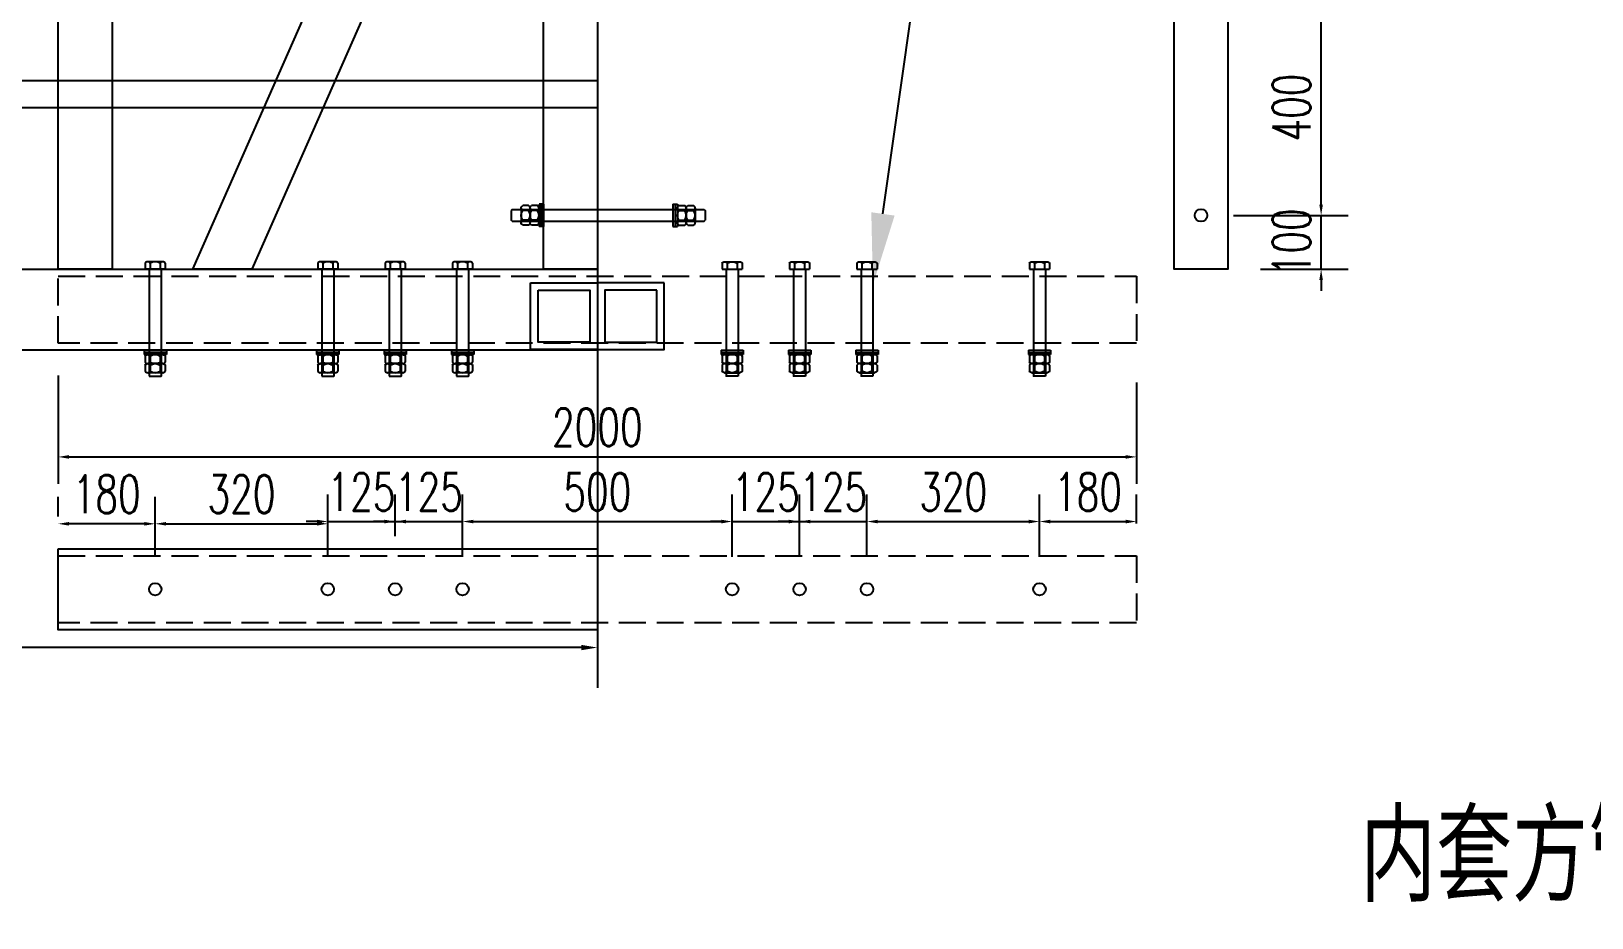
# Model space of a CAD drawing. Header units: millimetres. Extents: x -2430464 to 225692, y -180 to 1805330.
# Drawn here: x -711628 to -708734, y 489698 to 491342 of the extents above; entities that cross this region are included whole.
import ezdxf
from ezdxf import colors
from ezdxf.entities.mleader import LeaderData, LeaderLine
from ezdxf.math import Vec2, Vec3

# ---------------------------------------------------------------- set-up
doc = ezdxf.new("R2010")
doc.units = ezdxf.units.MM
doc.header["$LTSCALE"] = 1000
doc.linetypes.add('DASH', pattern=[0.35, 0.25, -0.1])
doc.layers.get('0').update_dxf_attribs({"linetype": 'CONTINUOUS'})
doc.layers.get('DEFPOINTS').update_dxf_attribs({"linetype": 'CONTINUOUS'})
for name, color, linetype in [('W-STEEL_FRAME钢架', 3, 'CONTINUOUS'), ('W-STEEL_KEEL钢龙骨', 5, 'CONTINUOUS'), ('尺寸', 6, 'CONTINUOUS'), ('方管150X150X12', 3, 'CONTINUOUS')]:
    doc.layers.add(name, color=color, linetype=linetype)
doc.layers.add('成片房屋', color=1, linetype='CONTINUOUS', lineweight=0)
doc.styles.get("Standard").update_dxf_attribs({"font": 'tssdeng.shx', "width": 0.7, "bigfont": 'hztxt.shx'})
doc.styles.add('STANDARD_T3', font='simplex.shx', dxfattribs={"width": 0.7, "bigfont": 'gbcbig.shx'})
doc.dimstyles.new('W&&20', dxfattribs={"dimtxt": 70, "dimasz": 20, "dimexe": 50, "dimexo": 60, "dimgap": 20, "dimtad": 1, "dimdec": 0, "dimzin": 0, "dimdsep": 46, "dimtxsty": 'STANDARD_T3', "dimcen": 0.09, "dimclrd": 1, "dimclre": 1, "dimclrt": 7, "dimazin": 2, "dimtfac": 1, "dimtdec": 0, "dimtix": 1, "dimtmove": 2, "dimatfit": 3, "dimfxl": 0, "dimtolj": 1, "dimtzin": 0, "dimarcsym": 0})
doc.dimstyles.new('W&&30', dxfattribs={"dimtxt": 105, "dimasz": 30, "dimexe": 75, "dimexo": 90, "dimgap": 30, "dimtad": 1, "dimdec": 0, "dimzin": 0, "dimdsep": 46, "dimtxsty": 'STANDARD_T3', "dimcen": 0.09, "dimclrd": 1, "dimclre": 1, "dimclrt": 7, "dimazin": 2, "dimtfac": 1, "dimtdec": 0, "dimtix": 1, "dimtmove": 2, "dimatfit": 3, "dimfxl": 0, "dimtolj": 1, "dimtzin": 0, "dimarcsym": 0})

# ---------------------------------------------------------------- blocks, each defined once
blk = doc.blocks.new('*D2928')
at = {"layer": 'DEFPOINTS', "color": 0, "transparency": 16777216}
for p in [(-710578.3, 492050.6), (-722578.3, 490764.4), (-722578.3, 490198.9)]:
    blk.add_point(p, dxfattribs=at)
at = {"layer": '成片房屋', "color": 1, "lineweight": -2, "transparency": 16777216}
for p, q in [((-710578.3, 491960.6), (-710578.3, 490123.9)), ((-722578.3, 490674.4), (-722578.3, 490123.9)), ((-710608.3, 490198.9), (-722548.3, 490198.9))]:
    blk.add_line(p, q, dxfattribs=at)
at = {"layer": '成片房屋', "color": 1, "transparency": 16777216}
for points in [[(-722548.3, 490203.9), (-722548.3, 490193.9), (-722578.3, 490198.9)], [(-710608.3, 490203.9), (-710608.3, 490193.9), (-710578.3, 490198.9)]]:
    blk.add_solid(points, dxfattribs=at)
at = {"layer": '成片房屋', "color": 7, "transparency": 16777216, "insert": (-716578.3, 490281.4), "char_height": 105, "attachment_point": 5, "style": 'STANDARD_T3'}
blk.add_mtext('\\A1;12000', dxfattribs=at)
blk = doc.blocks.new('*D3076')
at = {"layer": 'DEFPOINTS', "color": 0, "transparency": 16777216}
for p in [(-711578.3, 490763.6), (-709578.3, 490750.6), (-709578.3, 490552.6)]:
    blk.add_point(p, dxfattribs=at)
at = {"layer": '方管150X150X12', "color": 1, "lineweight": -2, "transparency": 16777216}
for p, q in [((-711578.3, 490703.6), (-711578.3, 490502.6)), ((-709578.3, 490690.6), (-709578.3, 490502.6)), ((-711558.3, 490552.6), (-709598.3, 490552.6))]:
    blk.add_line(p, q, dxfattribs=at)
at = {"layer": '方管150X150X12', "color": 1, "transparency": 16777216}
for points in [[(-711558.3, 490555.9), (-711558.3, 490549.2), (-711578.3, 490552.6)], [(-709598.3, 490555.9), (-709598.3, 490549.2), (-709578.3, 490552.6)]]:
    blk.add_solid(points, dxfattribs=at)
at = {"layer": '方管150X150X12', "color": 7, "transparency": 16777216, "insert": (-710578.3, 490607.6), "char_height": 70, "attachment_point": 5, "style": 'STANDARD_T3'}
blk.add_mtext('\\A1;2000', dxfattribs=at)
blk = doc.blocks.new('*D3077')
at = {"layer": 'DEFPOINTS', "color": 0, "transparency": 16777216}
for p in [(-710953.3, 490432.7), (-710953.3, 490345.6), (-711078.3, 490307.1)]:
    blk.add_point(p, dxfattribs=at)
at = {"layer": '方管150X150X12', "color": 1, "lineweight": -2, "transparency": 16777216}
for p, q in [((-711078.3, 490367.1), (-711078.3, 490482.7)), ((-710953.3, 490405.6), (-710953.3, 490482.7)), ((-711098.3, 490432.7), (-711118.3, 490432.7)), ((-711078.3, 490432.7), (-710953.3, 490432.7)), ((-710933.3, 490432.7), (-710913.3, 490432.7))]:
    blk.add_line(p, q, dxfattribs=at)
at = {"layer": '方管150X150X12', "color": 1, "transparency": 16777216}
for points in [[(-711098.3, 490436), (-711098.3, 490429.3), (-711078.3, 490432.7)], [(-710933.3, 490436), (-710933.3, 490429.3), (-710953.3, 490432.7)]]:
    blk.add_solid(points, dxfattribs=at)
at = {"layer": '方管150X150X12', "color": 7, "transparency": 16777216, "insert": (-711015.8, 490487.7), "char_height": 70, "attachment_point": 5, "style": 'STANDARD_T3'}
blk.add_mtext('\\A1;125', dxfattribs=at)
blk = doc.blocks.new('*D3078')
at = {"layer": 'DEFPOINTS', "color": 0, "transparency": 16777216}
for p in [(-711078.3, 490428.5), (-711398.3, 490307.1), (-711078.3, 490307.1)]:
    blk.add_point(p, dxfattribs=at)
at = {"layer": '方管150X150X12', "color": 1, "lineweight": -2, "transparency": 16777216}
for p, q in [((-711398.3, 490367.1), (-711398.3, 490478.5)), ((-711078.3, 490367.1), (-711078.3, 490478.5)), ((-711378.3, 490428.5), (-711098.3, 490428.5))]:
    blk.add_line(p, q, dxfattribs=at)
at = {"layer": '方管150X150X12', "color": 1, "transparency": 16777216}
for points in [[(-711378.3, 490431.8), (-711378.3, 490425.2), (-711398.3, 490428.5)], [(-711098.3, 490431.8), (-711098.3, 490425.2), (-711078.3, 490428.5)]]:
    blk.add_solid(points, dxfattribs=at)
at = {"layer": '方管150X150X12', "color": 7, "transparency": 16777216, "insert": (-711238.3, 490483.5), "char_height": 70, "attachment_point": 5, "style": 'STANDARD_T3'}
blk.add_mtext('\\A1;320', dxfattribs=at)
blk = doc.blocks.new('*D3079')
at = {"layer": 'DEFPOINTS', "color": 0, "transparency": 16777216}
for p in [(-710828.3, 490432.7), (-710953.3, 490345.6), (-710828.3, 490307.1)]:
    blk.add_point(p, dxfattribs=at)
at = {"layer": '方管150X150X12', "color": 1, "lineweight": -2, "transparency": 16777216}
for p, q in [((-710953.3, 490405.6), (-710953.3, 490482.7)), ((-710828.3, 490367.1), (-710828.3, 490482.7)), ((-710973.3, 490432.7), (-710993.3, 490432.7)), ((-710953.3, 490432.7), (-710828.3, 490432.7)), ((-710808.3, 490432.7), (-710788.3, 490432.7))]:
    blk.add_line(p, q, dxfattribs=at)
at = {"layer": '方管150X150X12', "color": 1, "transparency": 16777216}
for points in [[(-710973.3, 490436), (-710973.3, 490429.3), (-710953.3, 490432.7)], [(-710808.3, 490436), (-710808.3, 490429.3), (-710828.3, 490432.7)]]:
    blk.add_solid(points, dxfattribs=at)
at = {"layer": '方管150X150X12', "color": 7, "transparency": 16777216, "insert": (-710890.8, 490487.7), "char_height": 70, "attachment_point": 5, "style": 'STANDARD_T3'}
blk.add_mtext('\\A1;125', dxfattribs=at)
blk = doc.blocks.new('*D3094')
at = {"layer": 'DEFPOINTS', "color": 0, "transparency": 16777216}
for p in [(-709458.7, 491000.6), (-709236, 491000.6), (-709408.7, 490900.6)]:
    blk.add_point(p, dxfattribs=at)
at = {"layer": '方管150X150X12', "color": 1, "lineweight": -2, "transparency": 16777216}
for p, q in [((-709236, 491020.6), (-709236, 491040.6)), ((-709398.7, 491000.6), (-709186, 491000.6)), ((-709236, 490900.6), (-709236, 491000.6)), ((-709348.7, 490900.6), (-709186, 490900.6)), ((-709236, 490880.6), (-709236, 490860.6))]:
    blk.add_line(p, q, dxfattribs=at)
at = {"layer": '方管150X150X12', "color": 1, "transparency": 16777216}
for points in [[(-709239.4, 491020.6), (-709232.7, 491020.6), (-709236, 491000.6)], [(-709239.4, 490880.6), (-709232.7, 490880.6), (-709236, 490900.6)]]:
    blk.add_solid(points, dxfattribs=at)
at = {"layer": '方管150X150X12', "color": 7, "transparency": 16777216, "insert": (-709291, 490950.6), "char_height": 70, "attachment_point": 5, "rotation": 90, "style": 'STANDARD_T3'}
blk.add_mtext('\\A1;100', dxfattribs=at)
blk = doc.blocks.new('*D3095')
at = {"layer": 'DEFPOINTS', "color": 0, "transparency": 16777216}
for p in [(-709458.7, 491400.6), (-709236, 491400.6), (-709458.7, 491000.6)]:
    blk.add_point(p, dxfattribs=at)
at = {"layer": '方管150X150X12', "color": 1, "lineweight": -2, "transparency": 16777216}
for p, q in [((-709398.7, 491400.6), (-709186, 491400.6)), ((-709236, 491020.6), (-709236, 491380.6)), ((-709398.7, 491000.6), (-709186, 491000.6))]:
    blk.add_line(p, q, dxfattribs=at)
at = {"layer": '方管150X150X12', "color": 1, "transparency": 16777216}
for points in [[(-709239.4, 491380.6), (-709232.7, 491380.6), (-709236, 491400.6)], [(-709239.4, 491020.6), (-709232.7, 491020.6), (-709236, 491000.6)]]:
    blk.add_solid(points, dxfattribs=at)
at = {"layer": '方管150X150X12', "color": 7, "transparency": 16777216, "insert": (-709291, 491200.6), "char_height": 70, "attachment_point": 5, "rotation": 90, "style": 'STANDARD_T3'}
blk.add_mtext('\\A1;400', dxfattribs=at)
blk = doc.blocks.new('*D3097')
at = {"layer": 'DEFPOINTS', "color": 0, "transparency": 16777216}
for p in [(-710203.3, 490432.7), (-710328.3, 490307.1), (-710203.3, 490307.1)]:
    blk.add_point(p, dxfattribs=at)
at = {"layer": '方管150X150X12', "color": 1, "lineweight": -2, "transparency": 16777216}
for p, q in [((-710328.3, 490367.1), (-710328.3, 490482.7)), ((-710203.3, 490367.1), (-710203.3, 490482.7)), ((-710348.3, 490432.7), (-710368.3, 490432.7)), ((-710328.3, 490432.7), (-710203.3, 490432.7)), ((-710183.3, 490432.7), (-710163.3, 490432.7))]:
    blk.add_line(p, q, dxfattribs=at)
at = {"layer": '方管150X150X12', "color": 1, "transparency": 16777216}
for points in [[(-710348.3, 490436), (-710348.3, 490429.3), (-710328.3, 490432.7)], [(-710183.3, 490436), (-710183.3, 490429.3), (-710203.3, 490432.7)]]:
    blk.add_solid(points, dxfattribs=at)
at = {"layer": '方管150X150X12', "color": 7, "transparency": 16777216, "insert": (-710265.8, 490487.7), "char_height": 70, "attachment_point": 5, "style": 'STANDARD_T3'}
blk.add_mtext('\\A1;125', dxfattribs=at)
blk = doc.blocks.new('*D3098')
at = {"layer": 'DEFPOINTS', "color": 0, "transparency": 16777216}
for p in [(-710078.3, 490432.7), (-710203.3, 490307.1), (-710078.3, 490307.1)]:
    blk.add_point(p, dxfattribs=at)
at = {"layer": '方管150X150X12', "color": 1, "lineweight": -2, "transparency": 16777216}
for p, q in [((-710203.3, 490367.1), (-710203.3, 490482.7)), ((-710078.3, 490367.1), (-710078.3, 490482.7)), ((-710223.3, 490432.7), (-710243.3, 490432.7)), ((-710203.3, 490432.7), (-710078.3, 490432.7)), ((-710058.3, 490432.7), (-710038.3, 490432.7))]:
    blk.add_line(p, q, dxfattribs=at)
at = {"layer": '方管150X150X12', "color": 1, "transparency": 16777216}
for points in [[(-710223.3, 490436), (-710223.3, 490429.3), (-710203.3, 490432.7)], [(-710058.3, 490436), (-710058.3, 490429.3), (-710078.3, 490432.7)]]:
    blk.add_solid(points, dxfattribs=at)
at = {"layer": '方管150X150X12', "color": 7, "transparency": 16777216, "insert": (-710140.8, 490487.7), "char_height": 70, "attachment_point": 5, "style": 'STANDARD_T3'}
blk.add_mtext('\\A1;125', dxfattribs=at)
blk = doc.blocks.new('*D3099')
at = {"layer": 'DEFPOINTS', "color": 0, "transparency": 16777216}
for p in [(-709758.3, 490432.7), (-710078.3, 490307.1), (-709758.3, 490307.1)]:
    blk.add_point(p, dxfattribs=at)
at = {"layer": '方管150X150X12', "color": 1, "lineweight": -2, "transparency": 16777216}
for p, q in [((-710078.3, 490367.1), (-710078.3, 490482.7)), ((-709758.3, 490367.1), (-709758.3, 490482.7)), ((-710058.3, 490432.7), (-709778.3, 490432.7))]:
    blk.add_line(p, q, dxfattribs=at)
at = {"layer": '方管150X150X12', "color": 1, "transparency": 16777216}
for points in [[(-710058.3, 490436), (-710058.3, 490429.3), (-710078.3, 490432.7)], [(-709778.3, 490436), (-709778.3, 490429.3), (-709758.3, 490432.7)]]:
    blk.add_solid(points, dxfattribs=at)
at = {"layer": '方管150X150X12', "color": 7, "transparency": 16777216, "insert": (-709918.3, 490487.7), "char_height": 70, "attachment_point": 5, "style": 'STANDARD_T3'}
blk.add_mtext('\\A1;320', dxfattribs=at)
blk = doc.blocks.new('*U2821')
at = {"layer": 'W-STEEL_FRAME钢架', "color": 2}
blk.add_lwpolyline([(-50, 500), (50, 500), (50, -500), (-50, -500)], close=True, dxfattribs=at)
blk = doc.blocks.new('*U2822')
at = {"color": 0, "linetype": 'ByBlock', "lineweight": -2, "transparency": 16777216}
blk.add_blockref('*U2821', (10200, 0), dxfattribs=at)
blk = doc.blocks.new('*D3217')
at = {"layer": 'DEFPOINTS', "color": 0, "transparency": 16777216}
for p in [(-711578.3, 490428.5), (-711578.3, 490382.1), (-711398.3, 490307.1)]:
    blk.add_point(p, dxfattribs=at)
at = {"layer": '方管150X150X12', "color": 1, "lineweight": -2, "transparency": 16777216}
for p, q in [((-711578.3, 490442.1), (-711578.3, 490478.5)), ((-711398.3, 490367.1), (-711398.3, 490478.5)), ((-711418.3, 490428.5), (-711558.3, 490428.5))]:
    blk.add_line(p, q, dxfattribs=at)
at = {"layer": '方管150X150X12', "color": 1, "transparency": 16777216}
for points in [[(-711558.3, 490431.8), (-711558.3, 490425.2), (-711578.3, 490428.5)], [(-711418.3, 490431.8), (-711418.3, 490425.2), (-711398.3, 490428.5)]]:
    blk.add_solid(points, dxfattribs=at)
at = {"layer": '方管150X150X12', "color": 7, "transparency": 16777216, "insert": (-711488.3, 490483.5), "char_height": 70, "attachment_point": 5, "style": 'STANDARD_T3'}
blk.add_mtext('\\A1;180', dxfattribs=at)
blk = doc.blocks.new('*D3218')
at = {"layer": 'DEFPOINTS', "color": 0, "transparency": 16777216}
for p in [(-710328.3, 490432.7), (-710828.3, 490307.1), (-710328.3, 490307.1)]:
    blk.add_point(p, dxfattribs=at)
at = {"layer": '方管150X150X12', "color": 1, "lineweight": -2, "transparency": 16777216}
for p, q in [((-710828.3, 490367.1), (-710828.3, 490482.7)), ((-710328.3, 490367.1), (-710328.3, 490482.7)), ((-710808.3, 490432.7), (-710348.3, 490432.7))]:
    blk.add_line(p, q, dxfattribs=at)
at = {"layer": '方管150X150X12', "color": 1, "transparency": 16777216}
for points in [[(-710808.3, 490436), (-710808.3, 490429.3), (-710828.3, 490432.7)], [(-710348.3, 490436), (-710348.3, 490429.3), (-710328.3, 490432.7)]]:
    blk.add_solid(points, dxfattribs=at)
at = {"layer": '方管150X150X12', "color": 7, "transparency": 16777216, "insert": (-710578.3, 490487.7), "char_height": 70, "attachment_point": 5, "style": 'STANDARD_T3'}
blk.add_mtext('\\A1;500', dxfattribs=at)
blk = doc.blocks.new('*D3219')
at = {"layer": 'DEFPOINTS', "color": 0, "transparency": 16777216}
for p in [(-709578.3, 490432.7), (-709578.3, 490369.1), (-709758.3, 490307.1)]:
    blk.add_point(p, dxfattribs=at)
at = {"layer": '方管150X150X12', "color": 1, "lineweight": -2, "transparency": 16777216}
for p, q in [((-709758.3, 490367.1), (-709758.3, 490482.7)), ((-709578.3, 490429.1), (-709578.3, 490482.7)), ((-709738.3, 490432.7), (-709598.3, 490432.7))]:
    blk.add_line(p, q, dxfattribs=at)
at = {"layer": '方管150X150X12', "color": 1, "transparency": 16777216}
for points in [[(-709738.3, 490436), (-709738.3, 490429.3), (-709758.3, 490432.7)], [(-709598.3, 490436), (-709598.3, 490429.3), (-709578.3, 490432.7)]]:
    blk.add_solid(points, dxfattribs=at)
at = {"layer": '方管150X150X12', "color": 7, "transparency": 16777216, "insert": (-709668.3, 490487.7), "char_height": 70, "attachment_point": 5, "style": 'STANDARD_T3'}
blk.add_mtext('\\A1;180', dxfattribs=at)

msp = doc.modelspace()

# ---------------------------------------------------------------- linework, layer by layer
msp.add_lwpolyline([(-711219.03, 490900.63), (-711328.31, 490900.63), (-710887.59, 491900.63), (-710778.31, 491900.63)], close=True)
for points in [[(-710716.81, 491009.63, -0.6117695), (-710716.81, 491018.63, -0.6117695)], [(-710705.81, 491009.63, 0.6117695), (-710705.81, 491018.63, 0.6117695)], [(-710700.31, 491009.63, -0.6117695), (-710700.31, 491018.63, -0.6117695)], [(-710689.31, 491009.63, 0.6117695), (-710689.31, 491018.63, 0.6117695)], [(-710427.25, 491009.63, -0.6117695), (-710427.25, 491018.63, -0.6117695)], [(-710416.25, 491009.63, 0.6117695), (-710416.25, 491018.63, 0.6117695)], [(-710410.75, 491009.63, -0.6117695), (-710410.75, 491018.63, -0.6117695)], [(-710399.75, 491009.63, 0.6117695), (-710399.75, 491018.63, 0.6117695)], [(-710716.81, 490991.63, -0.3058581), (-710716.81, 491009.63, -0.3058581)], [(-710716.81, 490982.64, -0.6117695), (-710716.81, 490991.64, -0.6117695)], [(-710705.81, 490991.63, 0.3058581), (-710705.81, 491009.63, 0.3058581)], [(-710705.81, 490982.64, 0.6117695), (-710705.81, 490991.64, 0.6117695)], [(-710700.31, 490991.63, -0.3058581), (-710700.31, 491009.63, -0.3058581)], [(-710700.31, 490982.64, -0.6117695), (-710700.31, 490991.64, -0.6117695)], [(-710689.31, 490991.63, 0.3058581), (-710689.31, 491009.63, 0.3058581)], [(-710689.31, 490982.64, 0.6117695), (-710689.31, 490991.64, 0.6117695)], [(-710427.25, 490991.63, -0.3058581), (-710427.25, 491009.63, -0.3058581)], [(-710427.25, 490982.64, -0.6117695), (-710427.25, 490991.64, -0.6117695)], [(-710416.25, 490991.63, 0.3058581), (-710416.25, 491009.63, 0.3058581)], [(-710416.25, 490982.64, 0.6117695), (-710416.25, 490991.64, 0.6117695)], [(-710410.75, 490991.63, -0.3058581), (-710410.75, 491009.63, -0.3058581)], [(-710410.75, 490982.64, -0.6117695), (-710410.75, 490991.64, -0.6117695)], [(-710399.75, 490991.63, 0.3058581), (-710399.75, 491009.63, 0.3058581)], [(-710399.75, 490982.64, 0.6117695), (-710399.75, 490991.64, 0.6117695)], [(-711407.63, 490911.83, 0.6010709), (-711416.96, 490911.83, 0.6010709)], [(-711388.98, 490911.83, 0.30051), (-711407.64, 490911.83, 0.30051)], [(-711379.66, 490911.83, 0.6010709), (-711388.99, 490911.83, 0.6010709)], [(-711087.63, 490911.83, 0.6010709), (-711096.96, 490911.83, 0.6010709)], [(-711068.98, 490911.83, 0.30051), (-711087.64, 490911.83, 0.30051)], [(-711059.66, 490911.83, 0.6010709), (-711068.99, 490911.83, 0.6010709)], [(-710962.63, 490911.83, 0.6010709), (-710971.96, 490911.83, 0.6010709)], [(-710943.98, 490911.83, 0.30051), (-710962.64, 490911.83, 0.30051)], [(-710934.66, 490911.83, 0.6010709), (-710943.99, 490911.83, 0.6010709)], [(-710837.63, 490911.83, 0.6010709), (-710846.96, 490911.83, 0.6010709)], [(-710818.98, 490911.83, 0.30051), (-710837.64, 490911.83, 0.30051)], [(-710809.66, 490911.83, 0.6010709), (-710818.99, 490911.83, 0.6010709)], [(-710346.96, 490911.83, -0.6010709), (-710337.63, 490911.83, -0.6010709)], [(-710337.64, 490911.83, -0.30051), (-710318.98, 490911.83, -0.30051)], [(-710318.99, 490911.83, -0.6010709), (-710309.66, 490911.83, -0.6010709)], [(-710221.96, 490911.83, -0.6010709), (-710212.63, 490911.83, -0.6010709)], [(-710212.64, 490911.83, -0.30051), (-710193.98, 490911.83, -0.30051)], [(-710193.99, 490911.83, -0.6010709), (-710184.66, 490911.83, -0.6010709)], [(-710096.96, 490911.83, -0.6010709), (-710087.63, 490911.83, -0.6010709)], [(-710087.64, 490911.83, -0.30051), (-710068.98, 490911.83, -0.30051)], [(-710068.99, 490911.83, -0.6010709), (-710059.66, 490911.83, -0.6010709)], [(-709776.96, 490911.83, -0.6010709), (-709767.63, 490911.83, -0.6010709)], [(-709767.64, 490911.83, -0.30051), (-709748.98, 490911.83, -0.30051)], [(-709748.99, 490911.83, -0.6010709), (-709739.66, 490911.83, -0.6010709)], [(-711416.96, 490739.58, -0.6010706), (-711407.63, 490739.58, -0.6010706)], [(-711416.96, 490728.39, 0.6010706), (-711407.63, 490728.39, 0.6010706)], [(-711416.96, 490722.78, -0.6010706), (-711407.63, 490722.78, -0.6010706)], [(-711407.64, 490739.58, -0.3005099), (-711388.98, 490739.58, -0.3005099)], [(-711407.64, 490728.39, 0.3005099), (-711388.98, 490728.39, 0.3005099)], [(-711407.64, 490722.78, -0.3005099), (-711388.98, 490722.78, -0.3005099)], [(-711388.99, 490739.58, -0.6010706), (-711379.66, 490739.58, -0.6010706)], [(-711388.99, 490728.39, 0.6010706), (-711379.66, 490728.39, 0.6010706)], [(-711388.99, 490722.78, -0.6010706), (-711379.67, 490722.78, -0.6010706)], [(-711096.96, 490739.58, -0.6010706), (-711087.63, 490739.58, -0.6010706)], [(-711096.96, 490728.39, 0.6010706), (-711087.63, 490728.39, 0.6010706)], [(-711096.96, 490722.78, -0.6010706), (-711087.63, 490722.78, -0.6010706)], [(-711087.64, 490739.58, -0.3005099), (-711068.98, 490739.58, -0.3005099)], [(-711087.64, 490728.39, 0.3005099), (-711068.98, 490728.39, 0.3005099)], [(-711087.64, 490722.78, -0.3005099), (-711068.98, 490722.78, -0.3005099)], [(-711068.99, 490739.58, -0.6010706), (-711059.66, 490739.58, -0.6010706)], [(-711068.99, 490728.39, 0.6010706), (-711059.66, 490728.39, 0.6010706)], [(-711068.99, 490722.78, -0.6010706), (-711059.67, 490722.78, -0.6010706)], [(-710971.96, 490739.58, -0.6010706), (-710962.63, 490739.58, -0.6010706)], [(-710971.96, 490728.39, 0.6010706), (-710962.63, 490728.39, 0.6010706)], [(-710971.96, 490722.78, -0.6010706), (-710962.63, 490722.78, -0.6010706)], [(-710962.64, 490739.58, -0.3005099), (-710943.98, 490739.58, -0.3005099)], [(-710962.64, 490728.39, 0.3005099), (-710943.98, 490728.39, 0.3005099)], [(-710962.64, 490722.78, -0.3005099), (-710943.98, 490722.78, -0.3005099)], [(-710943.99, 490739.58, -0.6010706), (-710934.66, 490739.58, -0.6010706)], [(-710943.99, 490728.39, 0.6010706), (-710934.66, 490728.39, 0.6010706)], [(-710943.99, 490722.78, -0.6010706), (-710934.67, 490722.78, -0.6010706)], [(-710846.96, 490739.58, -0.6010706), (-710837.63, 490739.58, -0.6010706)], [(-710846.96, 490728.39, 0.6010706), (-710837.63, 490728.39, 0.6010706)], [(-710846.96, 490722.78, -0.6010706), (-710837.63, 490722.78, -0.6010706)], [(-710837.64, 490739.58, -0.3005099), (-710818.98, 490739.58, -0.3005099)], [(-710837.64, 490728.39, 0.3005099), (-710818.98, 490728.39, 0.3005099)], [(-710837.64, 490722.78, -0.3005099), (-710818.98, 490722.78, -0.3005099)], [(-710818.99, 490739.58, -0.6010706), (-710809.66, 490739.58, -0.6010706)], [(-710818.99, 490728.39, 0.6010706), (-710809.66, 490728.39, 0.6010706)], [(-710818.99, 490722.78, -0.6010706), (-710809.67, 490722.78, -0.6010706)], [(-710337.63, 490739.58, 0.6010706), (-710346.96, 490739.58, 0.6010706)], [(-710337.63, 490728.39, -0.6010706), (-710346.96, 490728.39, -0.6010706)], [(-710337.63, 490722.78, 0.6010706), (-710346.96, 490722.78, 0.6010706)], [(-710318.98, 490739.58, 0.3005099), (-710337.64, 490739.58, 0.3005099)], [(-710318.98, 490728.39, -0.3005099), (-710337.64, 490728.39, -0.3005099)], [(-710318.98, 490722.78, 0.3005099), (-710337.64, 490722.78, 0.3005099)], [(-710309.67, 490739.58, 0.6010706), (-710318.99, 490739.58, 0.6010706)], [(-710309.67, 490728.39, -0.6010706), (-710318.99, 490728.39, -0.6010706)], [(-710309.66, 490722.78, 0.6010706), (-710318.99, 490722.78, 0.6010706)], [(-710212.63, 490739.58, 0.6010706), (-710221.96, 490739.58, 0.6010706)], [(-710212.63, 490728.39, -0.6010706), (-710221.96, 490728.39, -0.6010706)], [(-710212.63, 490722.78, 0.6010706), (-710221.96, 490722.78, 0.6010706)], [(-710193.98, 490739.58, 0.3005099), (-710212.64, 490739.58, 0.3005099)], [(-710193.98, 490728.39, -0.3005099), (-710212.64, 490728.39, -0.3005099)], [(-710193.98, 490722.78, 0.3005099), (-710212.64, 490722.78, 0.3005099)], [(-710184.67, 490739.58, 0.6010706), (-710193.99, 490739.58, 0.6010706)], [(-710184.67, 490728.39, -0.6010706), (-710193.99, 490728.39, -0.6010706)], [(-710184.66, 490722.78, 0.6010706), (-710193.99, 490722.78, 0.6010706)], [(-710087.63, 490739.58, 0.6010706), (-710096.96, 490739.58, 0.6010706)], [(-710087.63, 490728.39, -0.6010706), (-710096.96, 490728.39, -0.6010706)], [(-710087.63, 490722.78, 0.6010706), (-710096.96, 490722.78, 0.6010706)], [(-710068.98, 490739.58, 0.3005099), (-710087.64, 490739.58, 0.3005099)], [(-710068.98, 490728.39, -0.3005099), (-710087.64, 490728.39, -0.3005099)], [(-710068.98, 490722.78, 0.3005099), (-710087.64, 490722.78, 0.3005099)], [(-710059.67, 490739.58, 0.6010706), (-710068.99, 490739.58, 0.6010706)], [(-710059.67, 490728.39, -0.6010706), (-710068.99, 490728.39, -0.6010706)], [(-710059.66, 490722.78, 0.6010706), (-710068.99, 490722.78, 0.6010706)], [(-709767.63, 490739.58, 0.6010706), (-709776.96, 490739.58, 0.6010706)], [(-709767.63, 490728.39, -0.6010706), (-709776.96, 490728.39, -0.6010706)], [(-709767.63, 490722.78, 0.6010706), (-709776.96, 490722.78, 0.6010706)], [(-709748.98, 490739.58, 0.3005099), (-709767.64, 490739.58, 0.3005099)], [(-709748.98, 490728.39, -0.3005099), (-709767.64, 490728.39, -0.3005099)], [(-709748.98, 490722.78, 0.3005099), (-709767.64, 490722.78, 0.3005099)], [(-709739.67, 490739.58, 0.6010706), (-709748.99, 490739.58, 0.6010706)], [(-709739.67, 490728.39, -0.6010706), (-709748.99, 490728.39, -0.6010706)], [(-709739.66, 490722.78, 0.6010706), (-709748.99, 490722.78, 0.6010706)], [(-711416.96, 490711.59, 0.6010706), (-711407.63, 490711.59, 0.6010706)], [(-711407.64, 490711.59, 0.3005099), (-711388.98, 490711.59, 0.3005099)], [(-711388.99, 490711.59, 0.6010706), (-711379.67, 490711.59, 0.6010706)], [(-711096.96, 490711.59, 0.6010706), (-711087.63, 490711.59, 0.6010706)], [(-711087.64, 490711.59, 0.3005099), (-711068.98, 490711.59, 0.3005099)], [(-711068.99, 490711.59, 0.6010706), (-711059.67, 490711.59, 0.6010706)], [(-710971.96, 490711.59, 0.6010706), (-710962.63, 490711.59, 0.6010706)], [(-710962.64, 490711.59, 0.3005099), (-710943.98, 490711.59, 0.3005099)], [(-710943.99, 490711.59, 0.6010706), (-710934.67, 490711.59, 0.6010706)], [(-710846.96, 490711.59, 0.6010706), (-710837.63, 490711.59, 0.6010706)], [(-710837.64, 490711.59, 0.3005099), (-710818.98, 490711.59, 0.3005099)], [(-710818.99, 490711.59, 0.6010706), (-710809.67, 490711.59, 0.6010706)], [(-710337.63, 490711.59, -0.6010706), (-710346.96, 490711.59, -0.6010706)], [(-710318.98, 490711.59, -0.3005099), (-710337.64, 490711.59, -0.3005099)], [(-710309.66, 490711.59, -0.6010706), (-710318.99, 490711.59, -0.6010706)], [(-710212.63, 490711.59, -0.6010706), (-710221.96, 490711.59, -0.6010706)], [(-710193.98, 490711.59, -0.3005099), (-710212.64, 490711.59, -0.3005099)], [(-710184.66, 490711.59, -0.6010706), (-710193.99, 490711.59, -0.6010706)], [(-710087.63, 490711.59, -0.6010706), (-710096.96, 490711.59, -0.6010706)], [(-710068.98, 490711.59, -0.3005099), (-710087.64, 490711.59, -0.3005099)], [(-710059.66, 490711.59, -0.6010706), (-710068.99, 490711.59, -0.6010706)], [(-709767.63, 490711.59, -0.6010706), (-709776.96, 490711.59, -0.6010706)], [(-709748.98, 490711.59, -0.3005099), (-709767.64, 490711.59, -0.3005099)], [(-709739.66, 490711.59, -0.6010706), (-709748.99, 490711.59, -0.6010706)]]:
    msp.add_lwpolyline(points, format="xyb")
for points in [[(-710719.56, 491014.13), (-710719.56, 490987.14)], [(-710705.81, 491018.63), (-710716.81, 491018.63)], [(-710703.06, 491014.13), (-710703.06, 490987.14)], [(-710703.06, 491014.13), (-710703.06, 490987.14)], [(-710689.31, 491018.63), (-710700.31, 491018.63)], [(-710686.56, 491021.26), (-710686.56, 490980.01)], [(-710682.44, 491021.26), (-710686.56, 491021.26)], [(-710686.56, 491014.13), (-710686.56, 490987.14)], [(-710682.44, 491021.26), (-710682.44, 490980.01)], [(-710682.44, 491021.26), (-710682.44, 490980.01)], [(-710678.31, 491021.26), (-710682.44, 491021.26)], [(-710678.31, 491021.26), (-710678.31, 490980.01)], [(-710438.25, 491021.26), (-710434.13, 491021.26)], [(-710438.25, 491021.26), (-710438.25, 490980.01)], [(-710434.13, 491021.26), (-710430, 491021.26)], [(-710434.13, 491021.26), (-710434.13, 490980.01)], [(-710434.13, 491021.26), (-710434.13, 490980.01)], [(-710430, 491021.26), (-710430, 490980.01)], [(-710430, 491014.13), (-710430, 490987.14)], [(-710427.25, 491018.63), (-710416.25, 491018.63)], [(-710413.5, 491014.13), (-710413.5, 490987.14)], [(-710413.5, 491014.13), (-710413.5, 490987.14)], [(-710410.75, 491018.63), (-710399.75, 491018.63)], [(-710397, 491014.13), (-710397, 490987.14)], [(-710736.25, 491011.63), (-710738.31, 491009.57)], [(-710738.31, 491009.57), (-710738.31, 490991.7)], [(-710736.25, 490989.63), (-710738.31, 490991.7)], [(-710736.25, 491011.63), (-710380.31, 491011.63)], [(-710736.25, 490989.63), (-710380.31, 490989.63)], [(-710705.81, 491009.63), (-710716.81, 491009.63)], [(-710705.81, 490991.64), (-710716.81, 490991.64)], [(-710689.31, 491009.63), (-710700.31, 491009.63)], [(-710689.31, 490991.64), (-710700.31, 490991.64)], [(-710427.25, 491009.63), (-710416.25, 491009.63)], [(-710427.25, 490991.64), (-710416.25, 490991.64)], [(-710410.75, 491009.63), (-710399.75, 491009.63)], [(-710410.75, 490991.64), (-710399.75, 490991.64)], [(-710380.31, 491011.63), (-710378.25, 491009.57)], [(-710380.31, 490989.63), (-710378.25, 490991.7)], [(-710378.25, 491009.57), (-710378.25, 490991.7)], [(-710705.81, 490982.64), (-710716.81, 490982.64)], [(-710689.31, 490982.64), (-710700.31, 490982.64)], [(-710682.44, 490980.01), (-710686.56, 490980.01)], [(-710678.31, 490980.01), (-710682.44, 490980.01)], [(-710438.25, 490980.01), (-710434.13, 490980.01)], [(-710434.13, 490980.01), (-710430, 490980.01)], [(-710427.25, 490982.64), (-710416.25, 490982.64)], [(-710410.75, 490982.64), (-710399.75, 490982.64)], [(-711416.96, 490911.83), (-711416.96, 490900.63)], [(-711379.67, 490900.63), (-711416.96, 490900.63)], [(-711384.33, 490914.63), (-711412.29, 490914.63)], [(-711409.31, 490900.63), (-711409.31, 490702.11)], [(-711407.63, 490911.83), (-711407.63, 490900.63)], [(-711388.99, 490911.83), (-711388.99, 490900.63)], [(-711387.31, 490900.63), (-711387.31, 490702.11)], [(-711379.67, 490911.83), (-711379.67, 490900.63)], [(-711096.96, 490911.83), (-711096.96, 490900.63)], [(-711059.67, 490900.63), (-711096.96, 490900.63)], [(-711064.33, 490914.63), (-711092.29, 490914.63)], [(-711089.31, 490900.63), (-711089.31, 490702.11)], [(-711087.63, 490911.83), (-711087.63, 490900.63)], [(-711068.99, 490911.83), (-711068.99, 490900.63)], [(-711067.31, 490900.63), (-711067.31, 490702.11)], [(-711059.67, 490911.83), (-711059.67, 490900.63)], [(-710971.96, 490911.83), (-710971.96, 490900.63)], [(-710934.67, 490900.63), (-710971.96, 490900.63)], [(-710939.33, 490914.63), (-710967.29, 490914.63)], [(-710964.31, 490900.63), (-710964.31, 490702.11)], [(-710962.63, 490911.83), (-710962.63, 490900.63)], [(-710943.99, 490911.83), (-710943.99, 490900.63)], [(-710942.31, 490900.63), (-710942.31, 490702.11)], [(-710934.67, 490911.83), (-710934.67, 490900.63)], [(-710846.96, 490911.83), (-710846.96, 490900.63)], [(-710809.67, 490900.63), (-710846.96, 490900.63)], [(-710814.33, 490914.63), (-710842.29, 490914.63)], [(-710839.31, 490900.63), (-710839.31, 490702.11)], [(-710837.63, 490911.83), (-710837.63, 490900.63)], [(-710818.99, 490911.83), (-710818.99, 490900.63)], [(-710817.31, 490900.63), (-710817.31, 490702.11)], [(-710809.67, 490911.83), (-710809.67, 490900.63)], [(-710346.96, 490911.83), (-710346.96, 490900.63)], [(-710346.96, 490900.63), (-710309.67, 490900.63)], [(-710342.29, 490914.63), (-710314.33, 490914.63)], [(-710339.31, 490900.63), (-710339.31, 490702.11)], [(-710337.63, 490911.83), (-710337.63, 490900.63)], [(-710318.99, 490911.83), (-710318.99, 490900.63)], [(-710317.31, 490900.63), (-710317.31, 490702.11)], [(-710309.67, 490911.83), (-710309.67, 490900.63)], [(-710221.96, 490911.83), (-710221.96, 490900.63)], [(-710221.96, 490900.63), (-710184.67, 490900.63)], [(-710217.29, 490914.63), (-710189.33, 490914.63)], [(-710214.31, 490900.63), (-710214.31, 490702.11)], [(-710212.63, 490911.83), (-710212.63, 490900.63)], [(-710193.99, 490911.83), (-710193.99, 490900.63)], [(-710192.31, 490900.63), (-710192.31, 490702.11)], [(-710184.67, 490911.83), (-710184.67, 490900.63)], [(-710096.96, 490911.83), (-710096.96, 490900.63)], [(-710096.96, 490900.63), (-710059.67, 490900.63)], [(-710092.29, 490914.63), (-710064.33, 490914.63)], [(-710089.31, 490900.63), (-710089.31, 490702.11)], [(-710087.63, 490911.83), (-710087.63, 490900.63)], [(-710068.99, 490911.83), (-710068.99, 490900.63)], [(-710067.31, 490900.63), (-710067.31, 490702.11)], [(-710059.67, 490911.83), (-710059.67, 490900.63)], [(-709776.96, 490911.83), (-709776.96, 490900.63)], [(-709776.96, 490900.63), (-709739.67, 490900.63)], [(-709772.29, 490914.63), (-709744.33, 490914.63)], [(-709769.31, 490900.63), (-709769.31, 490702.11)], [(-709767.63, 490911.83), (-709767.63, 490900.63)], [(-709748.99, 490911.83), (-709748.99, 490900.63)], [(-709747.31, 490900.63), (-709747.31, 490702.11)], [(-709739.67, 490911.83), (-709739.67, 490900.63)], [(-711377.69, 490750.63), (-711418.94, 490750.63)], [(-711418.94, 490750.63), (-711418.94, 490746.51)], [(-711377.69, 490746.51), (-711418.94, 490746.51)], [(-711418.94, 490746.51), (-711418.94, 490742.38)], [(-711377.69, 490746.51), (-711418.94, 490746.51)], [(-711377.69, 490742.38), (-711418.94, 490742.38)], [(-711416.96, 490722.78), (-711416.96, 490711.58)], [(-711416.95, 490739.58), (-711416.95, 490728.38)], [(-711384.33, 490725.58), (-711412.3, 490725.58)], [(-711384.33, 490742.38), (-711412.29, 490742.38)], [(-711384.33, 490725.58), (-711412.29, 490725.58)], [(-711407.63, 490739.58), (-711407.63, 490728.38)], [(-711407.63, 490722.78), (-711407.63, 490711.58)], [(-711388.99, 490739.58), (-711388.99, 490728.38)], [(-711388.99, 490722.78), (-711388.99, 490711.58)], [(-711379.67, 490722.78), (-711379.67, 490711.58)], [(-711379.66, 490739.58), (-711379.66, 490728.38)], [(-711377.69, 490750.63), (-711377.69, 490746.51)], [(-711377.69, 490746.51), (-711377.69, 490742.38)], [(-711057.69, 490750.63), (-711098.94, 490750.63)], [(-711098.94, 490750.63), (-711098.94, 490746.51)], [(-711057.69, 490746.51), (-711098.94, 490746.51)], [(-711098.94, 490746.51), (-711098.94, 490742.38)], [(-711057.69, 490746.51), (-711098.94, 490746.51)], [(-711057.69, 490742.38), (-711098.94, 490742.38)], [(-711096.96, 490722.78), (-711096.96, 490711.58)], [(-711096.95, 490739.58), (-711096.95, 490728.38)], [(-711064.33, 490725.58), (-711092.3, 490725.58)], [(-711064.33, 490742.38), (-711092.29, 490742.38)], [(-711064.33, 490725.58), (-711092.29, 490725.58)], [(-711087.63, 490739.58), (-711087.63, 490728.38)], [(-711087.63, 490722.78), (-711087.63, 490711.58)], [(-711068.99, 490739.58), (-711068.99, 490728.38)], [(-711068.99, 490722.78), (-711068.99, 490711.58)], [(-711059.67, 490722.78), (-711059.67, 490711.58)], [(-711059.66, 490739.58), (-711059.66, 490728.38)], [(-711057.69, 490750.63), (-711057.69, 490746.51)], [(-711057.69, 490746.51), (-711057.69, 490742.38)], [(-710932.69, 490750.63), (-710973.94, 490750.63)], [(-710973.94, 490750.63), (-710973.94, 490746.51)], [(-710932.69, 490746.51), (-710973.94, 490746.51)], [(-710973.94, 490746.51), (-710973.94, 490742.38)], [(-710932.69, 490746.51), (-710973.94, 490746.51)], [(-710932.69, 490742.38), (-710973.94, 490742.38)], [(-710971.96, 490722.78), (-710971.96, 490711.58)], [(-710971.95, 490739.58), (-710971.95, 490728.38)], [(-710939.33, 490725.58), (-710967.3, 490725.58)], [(-710939.33, 490742.38), (-710967.29, 490742.38)], [(-710939.33, 490725.58), (-710967.29, 490725.58)], [(-710962.63, 490739.58), (-710962.63, 490728.38)], [(-710962.63, 490722.78), (-710962.63, 490711.58)], [(-710943.99, 490739.58), (-710943.99, 490728.38)], [(-710943.99, 490722.78), (-710943.99, 490711.58)], [(-710934.67, 490722.78), (-710934.67, 490711.58)], [(-710934.66, 490739.58), (-710934.66, 490728.38)], [(-710932.69, 490750.63), (-710932.69, 490746.51)], [(-710932.69, 490746.51), (-710932.69, 490742.38)], [(-710807.69, 490750.63), (-710848.94, 490750.63)], [(-710848.94, 490750.63), (-710848.94, 490746.51)], [(-710807.69, 490746.51), (-710848.94, 490746.51)], [(-710848.94, 490746.51), (-710848.94, 490742.38)], [(-710807.69, 490746.51), (-710848.94, 490746.51)], [(-710807.69, 490742.38), (-710848.94, 490742.38)], [(-710846.96, 490722.78), (-710846.96, 490711.58)], [(-710846.95, 490739.58), (-710846.95, 490728.38)], [(-710814.33, 490725.58), (-710842.3, 490725.58)], [(-710814.33, 490742.38), (-710842.29, 490742.38)], [(-710814.33, 490725.58), (-710842.29, 490725.58)], [(-710837.63, 490739.58), (-710837.63, 490728.38)], [(-710837.63, 490722.78), (-710837.63, 490711.58)], [(-710818.99, 490739.58), (-710818.99, 490728.38)], [(-710818.99, 490722.78), (-710818.99, 490711.58)], [(-710809.67, 490722.78), (-710809.67, 490711.58)], [(-710809.66, 490739.58), (-710809.66, 490728.38)], [(-710807.69, 490750.63), (-710807.69, 490746.51)], [(-710807.69, 490746.51), (-710807.69, 490742.38)], [(-710348.94, 490750.63), (-710348.94, 490746.51)], [(-710348.94, 490750.63), (-710307.69, 490750.63)], [(-710348.94, 490746.51), (-710348.94, 490742.38)], [(-710348.94, 490746.51), (-710307.69, 490746.51)], [(-710348.94, 490746.51), (-710307.69, 490746.51)], [(-710348.94, 490742.38), (-710307.69, 490742.38)], [(-710346.96, 490739.58), (-710346.96, 490728.38)], [(-710346.95, 490722.78), (-710346.95, 490711.58)], [(-710342.3, 490742.38), (-710314.33, 490742.38)], [(-710342.3, 490725.58), (-710314.33, 490725.58)], [(-710342.29, 490725.58), (-710314.33, 490725.58)], [(-710337.63, 490739.58), (-710337.63, 490728.38)], [(-710337.63, 490722.78), (-710337.63, 490711.58)], [(-710318.99, 490739.58), (-710318.99, 490728.38)], [(-710318.99, 490722.78), (-710318.99, 490711.58)], [(-710309.67, 490739.58), (-710309.67, 490728.38)], [(-710309.66, 490722.78), (-710309.66, 490711.58)], [(-710307.69, 490750.63), (-710307.69, 490746.51)], [(-710307.69, 490746.51), (-710307.69, 490742.38)], [(-710223.94, 490750.63), (-710223.94, 490746.51)], [(-710223.94, 490750.63), (-710182.69, 490750.63)], [(-710223.94, 490746.51), (-710223.94, 490742.38)], [(-710223.94, 490746.51), (-710182.69, 490746.51)], [(-710223.94, 490746.51), (-710182.69, 490746.51)], [(-710223.94, 490742.38), (-710182.69, 490742.38)], [(-710221.96, 490739.58), (-710221.96, 490728.38)], [(-710221.95, 490722.78), (-710221.95, 490711.58)], [(-710217.3, 490742.38), (-710189.33, 490742.38)], [(-710217.3, 490725.58), (-710189.33, 490725.58)], [(-710217.29, 490725.58), (-710189.33, 490725.58)], [(-710212.63, 490739.58), (-710212.63, 490728.38)], [(-710212.63, 490722.78), (-710212.63, 490711.58)], [(-710193.99, 490739.58), (-710193.99, 490728.38)], [(-710193.99, 490722.78), (-710193.99, 490711.58)], [(-710184.67, 490739.58), (-710184.67, 490728.38)], [(-710184.66, 490722.78), (-710184.66, 490711.58)], [(-710182.69, 490750.63), (-710182.69, 490746.51)], [(-710182.69, 490746.51), (-710182.69, 490742.38)], [(-710098.94, 490750.63), (-710098.94, 490746.51)], [(-710098.94, 490750.63), (-710057.69, 490750.63)], [(-710098.94, 490746.51), (-710098.94, 490742.38)], [(-710098.94, 490746.51), (-710057.69, 490746.51)], [(-710098.94, 490746.51), (-710057.69, 490746.51)], [(-710098.94, 490742.38), (-710057.69, 490742.38)], [(-710096.96, 490739.58), (-710096.96, 490728.38)], [(-710096.95, 490722.78), (-710096.95, 490711.58)], [(-710092.3, 490742.38), (-710064.33, 490742.38)], [(-710092.3, 490725.58), (-710064.33, 490725.58)], [(-710092.29, 490725.58), (-710064.33, 490725.58)], [(-710087.63, 490739.58), (-710087.63, 490728.38)], [(-710087.63, 490722.78), (-710087.63, 490711.58)], [(-710068.99, 490739.58), (-710068.99, 490728.38)], [(-710068.99, 490722.78), (-710068.99, 490711.58)], [(-710059.67, 490739.58), (-710059.67, 490728.38)], [(-710059.66, 490722.78), (-710059.66, 490711.58)], [(-710057.69, 490750.63), (-710057.69, 490746.51)], [(-710057.69, 490746.51), (-710057.69, 490742.38)], [(-709778.94, 490750.63), (-709778.94, 490746.51)], [(-709778.94, 490750.63), (-709737.69, 490750.63)], [(-709778.94, 490746.51), (-709778.94, 490742.38)], [(-709778.94, 490746.51), (-709737.69, 490746.51)], [(-709778.94, 490746.51), (-709737.69, 490746.51)], [(-709778.94, 490742.38), (-709737.69, 490742.38)], [(-709776.96, 490739.58), (-709776.96, 490728.38)], [(-709776.95, 490722.78), (-709776.95, 490711.58)], [(-709772.3, 490742.38), (-709744.33, 490742.38)], [(-709772.3, 490725.58), (-709744.33, 490725.58)], [(-709772.29, 490725.58), (-709744.33, 490725.58)], [(-709767.63, 490739.58), (-709767.63, 490728.38)], [(-709767.63, 490722.78), (-709767.63, 490711.58)], [(-709748.99, 490739.58), (-709748.99, 490728.38)], [(-709748.99, 490722.78), (-709748.99, 490711.58)], [(-709739.67, 490739.58), (-709739.67, 490728.38)], [(-709739.66, 490722.78), (-709739.66, 490711.58)], [(-709737.69, 490750.63), (-709737.69, 490746.51)], [(-709737.69, 490746.51), (-709737.69, 490742.38)], [(-711384.33, 490708.78), (-711412.3, 490708.78)], [(-711409.31, 490702.11), (-711387.31, 490702.11), (-711387.31, 490702.11)], [(-711064.33, 490708.78), (-711092.3, 490708.78)], [(-711089.31, 490702.11), (-711067.31, 490702.11), (-711067.31, 490702.11)], [(-710939.33, 490708.78), (-710967.3, 490708.78)], [(-710964.31, 490702.11), (-710942.31, 490702.11), (-710942.31, 490702.11)], [(-710814.33, 490708.78), (-710842.3, 490708.78)], [(-710839.31, 490702.11), (-710817.31, 490702.11), (-710817.31, 490702.11)], [(-710342.29, 490708.78), (-710314.33, 490708.78)], [(-710317.31, 490702.11), (-710339.31, 490702.11), (-710339.31, 490702.11)], [(-710217.29, 490708.78), (-710189.33, 490708.78)], [(-710192.31, 490702.11), (-710214.31, 490702.11), (-710214.31, 490702.11)], [(-710092.29, 490708.78), (-710064.33, 490708.78)], [(-710067.31, 490702.11), (-710089.31, 490702.11), (-710089.31, 490702.11)], [(-709772.29, 490708.78), (-709744.33, 490708.78)], [(-709747.31, 490702.11), (-709769.31, 490702.11), (-709769.31, 490702.11)]]:
    msp.add_lwpolyline(points)
at = {"color": 2, "linetype": 'DASH', "ltscale": 0.2}
for points in [[(-711578.31, 490887.63), (-709578.31, 490887.63), (-709578.31, 490763.63), (-711578.31, 490763.63)], [(-711578.31, 490369.06), (-709578.31, 490369.06), (-709578.31, 490245.06), (-711578.31, 490245.06)]]:
    msp.add_lwpolyline(points, close=True, dxfattribs=at)
at = {"layer": 'W-STEEL_FRAME钢架', "color": 2}
for points in [[(-710678.31, 491900.63), (-710578.31, 491900.63), (-710578.31, 490900.63), (-710678.31, 490900.63)], [(-709508.74, 491900.63), (-709408.74, 491900.63), (-709408.74, 490900.63), (-709508.74, 490900.63)]]:
    msp.add_lwpolyline(points, close=True, dxfattribs=at)
at = {"layer": 'W-STEEL_KEEL钢龙骨', "color": 4}
for p, q in [((-722374.66, 491250.63), (-710578.31, 491250.63)), ((-722403.75, 491200.63), (-710578.31, 491200.63))]:
    msp.add_line(p, q, dxfattribs=at)
at = {"layer": '尺寸'}
msp.add_line((-710578.31, 491200.63), (-710578.31, 491150.63), dxfattribs=at)
at = {"layer": '方管150X150X12'}
for points in [[(-722578.31, 490750.63), (-722578.31, 490900.63), (-710578.31, 490900.63), (-710578.31, 490750.63)], [(-710702.31, 490875.63), (-710578.31, 490875.63), (-710578.31, 490751.63), (-710702.31, 490751.63)], [(-710454.31, 490875.63), (-710578.31, 490875.63), (-710578.31, 490751.63), (-710454.31, 490751.63)], [(-710688.31, 490861.63), (-710592.31, 490861.63), (-710592.31, 490765.63), (-710688.31, 490765.63)], [(-710468.31, 490861.63), (-710564.31, 490861.63), (-710564.31, 490765.63), (-710468.31, 490765.63)], [(-711578.31, 490382.06), (-710578.31, 490382.06), (-710578.31, 490232.06), (-711578.31, 490232.06)]]:
    msp.add_lwpolyline(points, close=True, dxfattribs=at)
for centre in [(-709458.74, 491000.63), (-711398.31, 490307.06), (-711078.31, 490307.06), (-710953.31, 490307.06), (-710828.31, 490307.06), (-710328.31, 490307.06), (-710203.31, 490307.06), (-710078.31, 490307.06), (-709758.31, 490307.06)]:
    msp.add_circle(centre, 11.5, dxfattribs=at)

# ---------------------------------------------------------------- block references
msp.add_blockref('*U2822', (-721728.31, 491400.63))

# ---------------------------------------------------------------- dimensions: what is measured, and where the dimension line sits
at = {"layer": '成片房屋', "color": 1}
dim = msp.add_linear_dim(base=(-722578.31, 490198.91), p1=(-710578.31, 492050.63), p2=(-722578.31, 490764.4), dimstyle='W&&30', dxfattribs=at)
dim.commit()
dim.dimension.update_dxf_attribs({"geometry": '*D2928', "text_midpoint": (-716578.31, 490281.41)})
at = {"layer": '方管150X150X12'}
for base, p1, p2, picture, middle in [((-709236.03, 491400.63), (-709458.74, 491000.63), (-709458.74, 491400.63), '*D3095', (-709291.03, 491200.63)), ((-709236.03, 491000.63), (-709408.74, 490900.63), (-709458.74, 491000.63), '*D3094', (-709291.03, 490950.63))]:
    dim = msp.add_linear_dim(base=base, p1=p1, p2=p2, angle=90, dimstyle='W&&20', dxfattribs=at)
    dim.commit()
    dim.dimension.update_dxf_attribs({"geometry": picture, "text_midpoint": middle})
for base, p1, p2, picture, middle in [((-709578.31, 490552.57), (-711578.31, 490763.63), (-709578.31, 490750.63), '*D3076', (-710578.31, 490607.57)), ((-711578.31, 490428.49), (-711398.31, 490307.06), (-711578.31, 490382.06), '*D3217', (-711488.31, 490483.49)), ((-711078.31, 490428.49), (-711398.31, 490307.06), (-711078.31, 490307.06), '*D3078', (-711238.31, 490483.49)), ((-710953.31, 490432.67), (-711078.31, 490307.06), (-710953.31, 490345.56), '*D3077', (-711015.81, 490487.67)), ((-710828.31, 490432.67), (-710953.31, 490345.56), (-710828.31, 490307.06), '*D3079', (-710890.81, 490487.67)), ((-710328.31, 490432.67), (-710828.31, 490307.06), (-710328.31, 490307.06), '*D3218', (-710578.31, 490487.67)), ((-710203.31, 490432.67), (-710328.31, 490307.06), (-710203.31, 490307.06), '*D3097', (-710265.81, 490487.67)), ((-710078.31, 490432.67), (-710203.31, 490307.06), (-710078.31, 490307.06), '*D3098', (-710140.81, 490487.67)), ((-709758.31, 490432.67), (-710078.31, 490307.06), (-709758.31, 490307.06), '*D3099', (-709918.31, 490487.67)), ((-709578.31, 490432.67), (-709758.31, 490307.06), (-709578.31, 490369.06), '*D3219', (-709668.31, 490487.67))]:
    dim = msp.add_linear_dim(base=base, p1=p1, p2=p2, dimstyle='W&&20', dxfattribs=at)
    dim.commit()
    dim.dimension.update_dxf_attribs({"geometry": picture, "text_midpoint": middle})

# ---------------------------------------------------------------- leaders
at = {"color": 3}
ml = msp.add_multileader_mtext('Standard', dxfattribs=at)
ml.set_content('M22x220{\\fSimSun|b0|i0|c134|p34;螺栓连接}', color=3)
ml.set_leader_properties()
ml.build(insert=Vec2(0, 0))
ml.multileader.update_dxf_attribs({"dogleg_length": 265.42, "arrow_head_size": 132.71})
ctx = ml.context
ctx.base_point, ctx.char_height, ctx.arrow_head_size, ctx.landing_gap_size, ctx.plane_origin = Vec3(-709605.76, 492253.06), 147.456, 132.71, 66.36, Vec3(-705419.43, 482879.59)
notes = []
notes.append((ctx, [(0, (1, 1, 0), (-709871.18, 492253.06), (1, 0), 265.42, [(0, [(-710067.31, 490871.9)], 0, [])])]))
ctx.mtext.insert, ctx.mtext.width, ctx.mtext.flow_direction = Vec3(-709539.41, 492337.43), 1716.225, 5
at = {"layer": '方管150X150X12'}
ml = msp.add_multileader_mtext('Standard', dxfattribs=at)
ml.set_content('{\\fSimSun|b0|i0|c134|p34;内套方管}', color=3)
ml.set_leader_properties()
ml.build(insert=Vec2(0, 0))
ml.multileader.update_dxf_attribs({"dogleg_length": 265.42, "arrow_head_size": 132.71})
ctx = ml.context
ctx.base_point, ctx.char_height, ctx.arrow_head_size, ctx.landing_gap_size, ctx.plane_origin = Vec3(-709225.47, 489805.95), 147.456, 132.71, 66.36, Vec3(-710018.57, 482452.12)
ctx.text_align_type = 2
notes.append((ctx, [(0, (1, 1, 0), (-708268.57, 489805.95), (-1, 0), 265.42, [(0, [(-708268.57, 490776.63)], 0, [])])]))
ctx.mtext.insert, ctx.mtext.width, ctx.mtext.alignment, ctx.mtext.flow_direction = Vec3(-708600.34, 489891.15), 2317.6461, 3, 5
for ctx, leaders in notes:
    for number, flags, end, landing, length, lines in leaders:
        leader = LeaderData()
        leader.index, (leader.has_last_leader_line, leader.has_dogleg_vector, leader.attachment_direction) = number, flags
        leader.last_leader_point, leader.dogleg_vector, leader.dogleg_length = Vec3(end), Vec3(landing), length
        for number, points, colour, breaks in lines:
            line = LeaderLine()
            line.index, line.vertices, line.color, line.breaks = number, Vec3.list(points), colors.encode_raw_color(colour), breaks
            leader.lines.append(line)
        ctx.leaders.append(leader)

doc.saveas('drawing.dxf')
